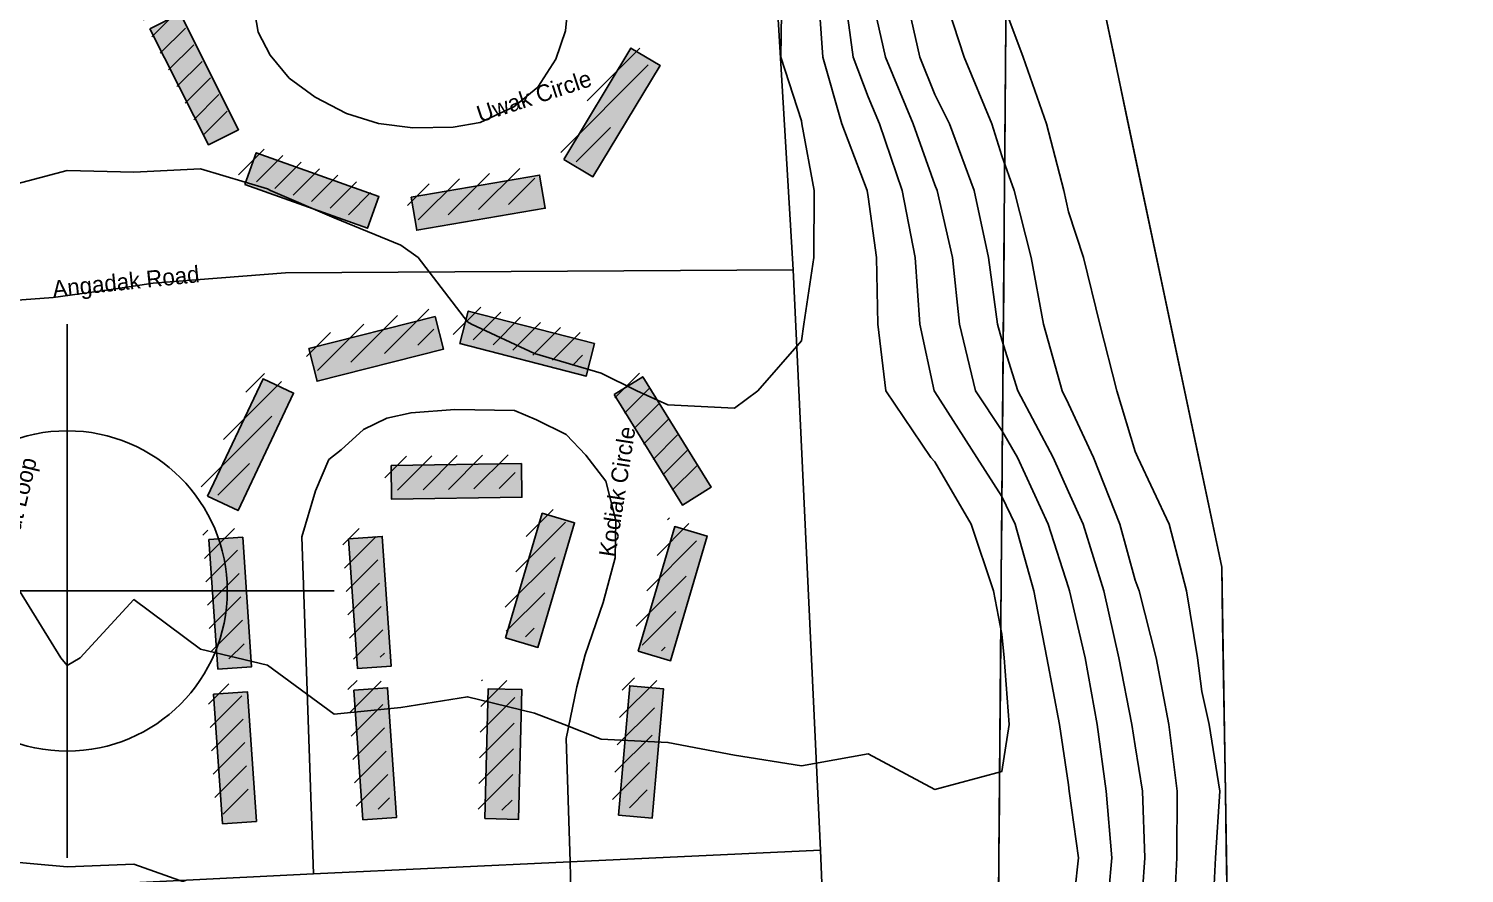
# Model space of a CAD drawing. Extents: x -12748497 to 5449789, y 79630 to 14464147.
# Drawn here: x 3137834 to 3139124, y 319705 to 320464 of the extents above; entities that cross this region are included whole.
import ezdxf

# ---------------------------------------------------------------- set-up
doc = ezdxf.new("R2010")
doc.units = 21
for name, color, linetype in [('BUILDINGS', 9, 'Continuous'), ('CL_LOCAL', 4, 'Continuous'), ('CL_MAJOR', 2, 'Continuous'), ('CONTOUR_INDEX', 150, 'Continuous'), ('CONTOUR_MAJOR', 92, 'Continuous'), ('PLSS_QQ', 8, 'Continuous'), ('PLSS_QQ_3D', 7, 'Continuous'), ('PLSS_SECTION', 7, 'Continuous'), ('PLSS_SECTION_3D', 7, 'Continuous'), ('PLSS_TWP', 7, 'Continuous'), ('PLSS_TWP_3D', 7, 'Continuous'), ('ROAD_LABELS', 3, 'Continuous')]:
    doc.layers.add(name, color=color, linetype=linetype)

msp = doc.modelspace()

# ---------------------------------------------------------------- hatches: boundary and pattern name
at = {"layer": 'BUILDINGS_HATCH'}
for points in [[(3137943, 320464), (3137995.6, 320359.6), (3138022.7, 320373.2), (3137970.2, 320477.6)], [(3138315.2, 320346.4), (3138341.2, 320330.8), (3138401.5, 320431), (3138375.4, 320446.6)], [(3138028.4, 320323.9), (3138138.7, 320284.6), (3138148.9, 320313.1), (3138038.6, 320352.5)], [(3138177.8, 320312.6), (3138182.9, 320282.7), (3138298.3, 320302.5), (3138293.2, 320332.4)], [(3138085.9, 320176.3), (3138093.3, 320146.9), (3138206.8, 320175.7), (3138199.4, 320205.1)], [(3138221.6, 320180.8), (3138335, 320151.5), (3138342.6, 320180.9), (3138229.2, 320210.1)], [(3138360.2, 320135.2), (3138421.6, 320035.6), (3138447.4, 320051.6), (3138386, 320151)], [(3137994.8, 320043.5), (3138022.3, 320030.6), (3138072.2, 320136.3), (3138044.7, 320149.2)], [(3138159.8, 320071.1), (3138160.3, 320040.8), (3138277.4, 320042.6), (3138277, 320072.9)], [(3138262.6, 319916.2), (3138291.7, 319907.6), (3138324.7, 320019.7), (3138295.6, 320028.3)], [(3138381.8, 319904.2), (3138411, 319895.7), (3138444, 320007.8), (3138414.8, 320016.3)], [(3137996.1, 320004.7), (3138004.2, 319888.1), (3138034.4, 319890.2), (3138026.4, 320006.7)], [(3138121.5, 320005.4), (3138129.6, 319888.8), (3138159.9, 319890.9), (3138151.8, 320007.5)], [(3138000.3, 319865.6), (3138008.4, 319749), (3138038.7, 319751.1), (3138030.6, 319867.7)], [(3138126.4, 319869.3), (3138134.5, 319752.7), (3138164.8, 319754.8), (3138156.7, 319871.4)], [(3138244, 319753.7), (3138274.4, 319752.9), (3138277.4, 319869.7), (3138247.1, 319870.5)], [(3138364.3, 319756.7), (3138394.5, 319754.1), (3138404.5, 319870.5), (3138374.3, 319873.1)]]:
    msp.add_hatch(color=251, dxfattribs=at).paths.add_polyline_path(points)
at = {"layer": 'BUILDINGS_SHADOW'}
h = msp.add_hatch(dxfattribs=at)
h.set_pattern_fill('ANSI31', scale=5)
h.paths.add_polyline_path([(3137937.1, 320472.1), (3137989.6, 320367.7), (3138016.8, 320381.2), (3137964.3, 320485.7)])
h = msp.add_hatch(dxfattribs=at)
h.set_pattern_fill('ANSI31', scale=5)
h.paths.add_polyline_path([(3138309.3, 320354.5), (3138335.3, 320338.9), (3138395.5, 320439.1), (3138369.5, 320454.7)])
h = msp.add_hatch(dxfattribs=at)
h.set_pattern_fill('ANSI31', scale=5)
h.paths.add_polyline_path([(3138022.4, 320332), (3138132.7, 320292.7), (3138143, 320321.2), (3138032.7, 320360.5)])
h = msp.add_hatch(dxfattribs=at)
h.set_pattern_fill('ANSI31', scale=5)
h.paths.add_polyline_path([(3138171.8, 320320.6), (3138177, 320290.8), (3138292.4, 320310.6), (3138287.3, 320340.4)])
h = msp.add_hatch(dxfattribs=at)
h.set_pattern_fill('ANSI31', scale=5)
h.paths.add_polyline_path([(3138215.7, 320188.9), (3138329.1, 320159.6), (3138336.7, 320188.9), (3138223.3, 320218.2)])
h = msp.add_hatch(dxfattribs=at)
h.set_pattern_fill('ANSI31', scale=5)
h.paths.add_polyline_path([(3138079.9, 320184.3), (3138087.4, 320155), (3138200.9, 320183.8), (3138193.4, 320213.1)])
h = msp.add_hatch(dxfattribs=at)
h.set_pattern_fill('ANSI31', scale=5)
h.paths.add_polyline_path([(3137988.9, 320051.6), (3138016.3, 320038.7), (3138066.3, 320144.4), (3138038.8, 320157.3)])
h = msp.add_hatch(dxfattribs=at)
h.set_pattern_fill('ANSI31', scale=5)
h.paths.add_polyline_path([(3138354.2, 320143.2), (3138415.7, 320043.7), (3138441.5, 320059.6), (3138380.1, 320159.1)])
h = msp.add_hatch(dxfattribs=at)
h.set_pattern_fill('ANSI31', scale=5)
h.paths.add_polyline_path([(3138153.9, 320079.2), (3138154.4, 320048.9), (3138271.5, 320050.7), (3138271, 320081)])
h = msp.add_hatch(dxfattribs=at)
h.set_pattern_fill('ANSI31', scale=5)
h.paths.add_polyline_path([(3138256.7, 319924.2), (3138285.8, 319915.7), (3138318.8, 320027.8), (3138289.7, 320036.3)])
h = msp.add_hatch(dxfattribs=at)
h.set_pattern_fill('ANSI31', scale=5)
h.paths.add_polyline_path([(3138375.9, 319912.3), (3138405, 319903.8), (3138438.1, 320015.9), (3138408.9, 320024.4)])
h = msp.add_hatch(dxfattribs=at)
h.set_pattern_fill('ANSI31', scale=5)
h.paths.add_polyline_path([(3137990.2, 320012.7), (3137998.3, 319896.2), (3138028.5, 319898.2), (3138020.5, 320014.8)])
h = msp.add_hatch(dxfattribs=at)
h.set_pattern_fill('ANSI31', scale=5)
h.paths.add_polyline_path([(3138115.6, 320013.4), (3138123.7, 319896.9), (3138154, 319899), (3138145.9, 320015.5)])
h = msp.add_hatch(dxfattribs=at)
h.set_pattern_fill('ANSI31', scale=5)
h.paths.add_polyline_path([(3138120.5, 319877.4), (3138128.6, 319760.8), (3138158.9, 319762.9), (3138150.8, 319879.5)])
h = msp.add_hatch(dxfattribs=at)
h.set_pattern_fill('ANSI31', scale=5)
h.paths.add_polyline_path([(3138238.1, 319761.7), (3138268.4, 319760.9), (3138271.5, 319877.7), (3138241.2, 319878.5)])
h = msp.add_hatch(dxfattribs=at)
h.set_pattern_fill('ANSI31', scale=5)
h.paths.add_polyline_path([(3138358.3, 319764.8), (3138388.6, 319762.2), (3138398.6, 319878.6), (3138368.4, 319881.2)])
h = msp.add_hatch(dxfattribs=at)
h.set_pattern_fill('ANSI31', scale=5)
h.paths.add_polyline_path([(3137994.4, 319873.6), (3138002.5, 319757.1), (3138032.8, 319759.2), (3138024.7, 319875.7)])

# ---------------------------------------------------------------- linework, layer by layer
at = {"layer": 'BUILDINGS'}
for points in [[(3137943, 320464), (3137995.6, 320359.6), (3138022.7, 320373.2), (3137970.2, 320477.6), (3137943, 320464)], [(3138315.2, 320346.4), (3138341.2, 320330.8), (3138401.5, 320431), (3138375.4, 320446.6), (3138315.2, 320346.4)], [(3138028.4, 320323.9), (3138138.7, 320284.6), (3138148.9, 320313.1), (3138038.6, 320352.5), (3138028.4, 320323.9)], [(3138177.8, 320312.6), (3138182.9, 320282.7), (3138298.3, 320302.5), (3138293.2, 320332.4), (3138177.8, 320312.6)], [(3138085.9, 320176.3), (3138093.3, 320146.9), (3138206.8, 320175.7), (3138199.4, 320205.1), (3138085.9, 320176.3)], [(3138221.6, 320180.8), (3138335, 320151.5), (3138342.6, 320180.9), (3138229.2, 320210.1), (3138221.6, 320180.8)], [(3138360.2, 320135.2), (3138421.6, 320035.6), (3138447.4, 320051.6), (3138386, 320151), (3138360.2, 320135.2)], [(3137994.8, 320043.5), (3138022.3, 320030.6), (3138072.2, 320136.3), (3138044.7, 320149.2), (3137994.8, 320043.5)], [(3138159.8, 320071.1), (3138160.3, 320040.8), (3138277.4, 320042.6), (3138277, 320072.9), (3138159.8, 320071.1)], [(3138262.6, 319916.2), (3138291.7, 319907.6), (3138324.7, 320019.7), (3138295.6, 320028.3), (3138262.6, 319916.2)], [(3138381.8, 319904.2), (3138411, 319895.7), (3138444, 320007.8), (3138414.8, 320016.3), (3138381.8, 319904.2)], [(3137996.1, 320004.7), (3138004.2, 319888.1), (3138034.4, 319890.2), (3138026.4, 320006.7), (3137996.1, 320004.7)], [(3138121.5, 320005.4), (3138129.6, 319888.8), (3138159.9, 319890.9), (3138151.8, 320007.5), (3138121.5, 320005.4)], [(3138000.3, 319865.6), (3138008.4, 319749), (3138038.7, 319751.1), (3138030.6, 319867.7), (3138000.3, 319865.6)], [(3138126.4, 319869.3), (3138134.5, 319752.7), (3138164.8, 319754.8), (3138156.7, 319871.4), (3138126.4, 319869.3)], [(3138244, 319753.7), (3138274.4, 319752.9), (3138277.4, 319869.7), (3138247.1, 319870.5), (3138244, 319753.7)], [(3138364.3, 319756.7), (3138394.5, 319754.1), (3138404.5, 319870.5), (3138374.3, 319873.1), (3138364.3, 319756.7)]]:
    msp.add_lwpolyline(points, close=True, dxfattribs=at)
at = {"layer": 'CL_LOCAL'}
for points in [[(3138058, 320799), (3138036.2, 320522.8), (3138035.6, 320488.7), (3138040.2, 320460.8), (3138051, 320440.2), (3138068.2, 320419.6), (3138091.7, 320402.5), (3138119.8, 320387.8), (3138148.6, 320378.8), (3138179.2, 320374.9), (3138215.5, 320375.6), (3138239.8, 320379.5), (3138270.2, 320393.6), (3138291.8, 320411.5), (3138307.8, 320436.7), (3138316.5, 320462.2), (3138319.3, 320489.6), (3138313.6, 320519), (3138288, 320615.6), (3138280.7, 320649.5), (3138281.4, 320689.8), (3138289.2, 320776.8)], [(3138521.2, 320247.3), (3138064.8, 320244.4), (3137946, 320235.3), (3137906.2, 320229.1), (3137856.2, 320222.3), (3137803.2, 320218.3), (3137678.1, 320215.4), (3137530.5, 320209.8), (3137448.8, 320200.9)], [(3138090, 319704.1), (3138079.7, 320007.1), (3138091.9, 320048.4), (3138103.9, 320076.5), (3138115, 320085.2), (3138135, 320103.7), (3138156, 320113.8), (3138177.7, 320118.6), (3138217.1, 320121.7), (3138270.6, 320120.6), (3138290.4, 320112.4), (3138317.1, 320099.1), (3138334.9, 320080.6), (3138352.7, 320057), (3138361.8, 320021.7), (3138361.3, 319988.2), (3138350.3, 319948.1), (3138334.3, 319901.1), (3138326.7, 319872.2), (3138317.3, 319825.8), (3138320.8, 319714.9), (3138331.1, 319253.3)]]:
    msp.add_lwpolyline(points, dxfattribs=at)
at = {"layer": 'CL_MAJOR'}
for points in [[(3138798.9, 322844.7), (3138826.9, 322267.6), (3138857, 321749), (3138857.1, 321667.2), (3138845.1, 321586.4), (3138822.1, 321527.1), (3138790.8, 321457.3), (3138752.7, 321395.3), (3138621.7, 321234), (3138571.5, 321161.5), (3138535.1, 321094.4), (3138510, 321030), (3138497.9, 320973), (3138491, 320913.9), (3138487.7, 320848.5), (3138489.8, 320773.5), (3138521.2, 320247.3), (3138545.9, 319725.2), (3138560.7, 319356.6)], [(3136445.3, 319650.8), (3136492.5, 319640.1), (3136548.8, 319632.3), (3136617.8, 319628.7), (3136799.8, 319641), (3136966.2, 319645.5), (3137085.9, 319651.1), (3137397, 319665.3), (3137597.2, 319679.3), (3138090, 319704.1), (3138320.8, 319714.9), (3138545.9, 319725.2)]]:
    msp.add_lwpolyline(points, dxfattribs=at)
at = {"layer": 'CONTOUR_INDEX'}
for points, elevation in [([(3138543.8, 320498.4), (3138547.8, 320438.4), (3138565, 320378.4), (3138587.6, 320318.4), (3138588.6, 320312.7), (3138596, 320258.4), (3138597.4, 320198.4), (3138604.5, 320138.4), (3138645, 320078.4), (3138648.6, 320074.6), (3138681.2, 320018.4), (3138701.3, 319958.4), (3138708.6, 319919.6), (3138710.9, 319898.4), (3138715.3, 319838.4), (3138708.6, 319795.9), (3138648.6, 319780), (3138588.6, 319812), (3138528.6, 319801.1), (3138468.6, 319810.7), (3138408.6, 319822.2), (3138348.6, 319825.2), (3138315.4, 319838.4), (3138288.6, 319848.4), (3138228.6, 319863.2), (3138168.6, 319853.6), (3138108.6, 319847.5), (3138048.6, 319891.8), (3138021.1, 319898.4), (3137988.6, 319906.1), (3137928.6, 319950.6), (3137880.3, 319898.4), (3137868.6, 319891.4), (3137863.1, 319898.4), (3137825.9, 319958.4)], 30), ([(3138590.8, 320498.4), (3138604.1, 320438.4), (3138629, 320378.4), (3138648.6, 320323.6), (3138650.7, 320318.4), (3138664.5, 320258.4), (3138670.6, 320198.4), (3138685, 320138.4), (3138708.6, 320102.7), (3138722.7, 320078.4), (3138750.5, 320018.4), (3138768.6, 319961.4), (3138769.6, 319958.4), (3138783.5, 319898.4), (3138794.4, 319838.4), (3138802.4, 319778.4), (3138807.6, 319718.4), (3138802.1, 319658.4)], 20), ([(3138655.3, 320498.4), (3138675, 320438.4), (3138699.9, 320378.4), (3138708.6, 320349.8), (3138719.9, 320318.4), (3138735.1, 320258.4), (3138746.1, 320198.4), (3138763, 320138.4), (3138768.6, 320126.7), (3138791.1, 320078.4), (3138814.7, 320018.4), (3138828.6, 319968.1), (3138832.1, 319958.4), (3138847.6, 319898.4), (3138858.7, 319838.4), (3138866.4, 319778.4), (3138865.9, 319718.4), (3138863, 319658.4)], 10)]:
    msp.add_lwpolyline(points, dxfattribs=dict(at, elevation=elevation))
at = {"layer": 'CONTOUR_MAJOR'}
for points, elevation in [([(3138510.9, 320498.4), (3138510.1, 320438.4), (3138528.6, 320381.1), (3138529.1, 320378.4), (3138540.2, 320318.4), (3138539.7, 320258.4), (3138530.9, 320198.4), (3138528.6, 320183.4), (3138489.5, 320138.4), (3138468.6, 320122.7), (3138408.6, 320125.7), (3138380.6, 320138.4), (3138348.6, 320154.2), (3138288.6, 320171.9), (3138232, 320198.4), (3138228.6, 320200.4), (3138184, 320258.4), (3138168.6, 320269.3), (3138108.6, 320293.8), (3138051.3, 320318.4), (3138048.6, 320320.1), (3137988.6, 320338), (3137928.6, 320334.9), (3137868.6, 320336.6), (3137808.6, 320320.7)], 35), ([(3138567, 320498.4), (3138575, 320438.4), (3138588.6, 320402.8), (3138598.9, 320378.4), (3138619.3, 320318.4), (3138630.9, 320258.4), (3138635.1, 320198.4), (3138648, 320138.4), (3138648.6, 320137.4), (3138686.3, 320078.4), (3138708.6, 320043.4), (3138720.7, 320018.4), (3138737.5, 319958.4), (3138749.1, 319898.4), (3138760.7, 319838.4), (3138768.6, 319784), (3138769.2, 319778.4), (3138777.5, 319718.4), (3138771.1, 319658.4)], 25), ([(3138621.7, 320498.4), (3138634.9, 320438.4), (3138648.6, 320404.7), (3138661.8, 320378.4), (3138683.9, 320318.4), (3138696.8, 320258.4), (3138704.8, 320198.4), (3138708.6, 320184.1), (3138723, 320138.4), (3138755, 320078.4), (3138768.6, 320047.4), (3138781.7, 320018.4), (3138800.4, 319958.4), (3138813.8, 319898.4), (3138825.6, 319838.4), (3138828.6, 319819), (3138835.1, 319778.4), (3138837.3, 319718.4), (3138833, 319658.4)], 15), ([(3138708.6, 320490.1), (3138728, 320438.4), (3138748.9, 320378.4), (3138764.5, 320318.4), (3138768.6, 320299.2), (3138782.1, 320258.4), (3138796.7, 320198.4), (3138812.2, 320138.4), (3138828.6, 320083.8), (3138831, 320078.4), (3138859, 320018.4), (3138874.8, 319958.4), (3138884.7, 319898.4), (3138888.6, 319868.1), (3138895.2, 319838.4), (3138904.8, 319778.4), (3138900.9, 319718.4), (3138897.7, 319658.4)], 5), ([(3137988.6, 319691.4), (3137928.6, 319712.8), (3137868.6, 319710.3), (3137808.6, 319715.8), (3137804.2, 319718.4), (3137748.6, 319748.7), (3137688.6, 319776.6), (3137628.6, 319771.6), (3137568.6, 319761.4), (3137508.6, 319741.2), (3137481.2, 319718.4), (3137460.1, 319658.4)], 25)]:
    msp.add_lwpolyline(points, dxfattribs=dict(at, elevation=elevation))
at = {"layer": 'IMG_ALIGN_NEAR'}
for p, q in [((3137868.6, 319718.4), (3137868.6, 320198.4)), ((3137628.6, 319958.4), (3138108.6, 319958.4))]:
    msp.add_line(p, q, dxfattribs=at)
msp.add_circle((3137868.6, 319958.4), 144, dxfattribs=at)
at = {"layer": 'PLSS_QQ'}
msp.add_lwpolyline([(3138728.6, 322416.6), (3133448.7, 322463.2), (3133404.6, 317183.6), (3138499.8, 317138.6), (3138583.5, 317259.4), (3138688.7, 317625.4), (3138695.3, 318424.9), (3138590.4, 318489.2), (3138255, 318508), (3138699.3, 318899.3), (3138715.9, 320895.5), (3138676.3, 321090), (3138718.1, 321156.3), (3138728.6, 322416.6)], dxfattribs=at)
at = {"layer": 'PLSS_QQ_3D'}
for p, q in [((3138712.1, 320434.9, 6.3), (3138712.5, 320486, 4.9)), ((3138711.7, 320383.7, 8.4), (3138712.1, 320434.9, 6.3)), ((3138711.2, 320332.5, 10.4), (3138711.7, 320383.7, 8.4)), ((3138710.8, 320281.3, 12.2), (3138711.2, 320332.5, 10.4)), ((3138710.4, 320230.1, 13.6), (3138710.8, 320281.3, 12.2)), ((3138710, 320178.9, 15), (3138710.4, 320230.1, 13.6)), ((3138709.5, 320127.8, 17.6), (3138710, 320178.9, 15)), ((3138709.1, 320076.6, 22.3), (3138709.5, 320127.8, 17.6)), ((3138708.7, 320025.4, 26.4), (3138709.1, 320076.6, 22.3)), ((3138708.2, 319974.2, 28.9), (3138708.7, 320025.4, 26.4)), ((3138707.8, 319923, 30), (3138708.2, 319974.2, 28.9)), ((3138707.4, 319871.8, 30.5), (3138707.8, 319923, 30)), ((3138707, 319820.7, 30.5), (3138707.4, 319871.8, 30.5)), ((3138706.5, 319769.5, 29.7), (3138707, 319820.7, 30.5)), ((3138706.1, 319718.3, 29.3), (3138706.5, 319769.5, 29.7)), ((3138705.7, 319667.1, 28.2), (3138706.1, 319718.3, 29.3))]:
    msp.add_line(p, q, dxfattribs=at)
at = {"layer": 'PLSS_SECTION'}
msp.add_lwpolyline([(3138728.6, 322416.6), (3133448.7, 322463.2), (3133404.6, 317183.6), (3138499.8, 317138.6), (3138583.5, 317259.4), (3138688.7, 317625.4), (3138695.3, 318424.9), (3138590.4, 318489.2), (3138255, 318508), (3138699.3, 318899.3), (3138715.9, 320895.5), (3138676.3, 321090), (3138718.1, 321156.3), (3138728.6, 322416.6)], dxfattribs=at)
msp.add_lwpolyline([(3138728.6, 322416.6), (3133448.7, 322463.2), (3133404.6, 317183.6), (3138499.8, 317138.6), (3138583.5, 317259.4), (3138688.7, 317625.4), (3138695.3, 318424.9), (3138590.4, 318489.2), (3138255, 318508), (3138699.3, 318899.3), (3138715.9, 320895.5), (3138676.3, 321090), (3138718.1, 321156.3), (3138728.6, 322416.6)], dxfattribs=at)
at = {"layer": 'PLSS_SECTION_3D'}
for p, q in [((3138712.1, 320434.9, 6.3), (3138712.5, 320486, 4.9)), ((3138711.7, 320383.7, 8.4), (3138712.1, 320434.9, 6.3)), ((3138711.2, 320332.5, 10.4), (3138711.7, 320383.7, 8.4)), ((3138710.8, 320281.3, 12.2), (3138711.2, 320332.5, 10.4)), ((3138710.4, 320230.1, 13.6), (3138710.8, 320281.3, 12.2)), ((3138710, 320178.9, 15), (3138710.4, 320230.1, 13.6)), ((3138709.5, 320127.8, 17.6), (3138710, 320178.9, 15)), ((3138709.1, 320076.6, 22.3), (3138709.5, 320127.8, 17.6)), ((3138708.7, 320025.4, 26.4), (3138709.1, 320076.6, 22.3)), ((3138708.2, 319974.2, 28.9), (3138708.7, 320025.4, 26.4)), ((3138707.8, 319923, 30), (3138708.2, 319974.2, 28.9)), ((3138707.4, 319871.8, 30.5), (3138707.8, 319923, 30)), ((3138707, 319820.7, 30.5), (3138707.4, 319871.8, 30.5)), ((3138706.5, 319769.5, 29.7), (3138707, 319820.7, 30.5)), ((3138706.1, 319718.3, 29.3), (3138706.5, 319769.5, 29.7)), ((3138705.7, 319667.1, 28.2), (3138706.1, 319718.3, 29.3))]:
    msp.add_line(p, q, dxfattribs=at)
at = {"layer": 'PLSS_TWP'}
msp.add_lwpolyline([(3138676.5, 316163), (3138870.9, 316456.3), (3138930.5, 316615.1), (3139061.1, 317101.5), (3139090.7, 317133.5), (3139285.5, 317344.3), (3139384.8, 317545.6), (3139449.9, 317777.5), (3139465.7, 318037.1), (3139380.3, 318256.7), (3139293.3, 318483.4), (3138964.5, 318754.9), (3138931.8, 318926), (3138915.4, 319425.4), (3138906.4, 319979.7), (3138788.1, 320541.6), (3138715.9, 320895.5), (3138676.3, 321090), (3138718.1, 321156.3), (3138946.6, 321518.7)], dxfattribs=at)
msp.add_lwpolyline([(3138676.5, 316163), (3138870.9, 316456.3), (3138930.5, 316615.1), (3139061.1, 317101.5), (3139090.7, 317133.5), (3139285.5, 317344.3), (3139384.8, 317545.6), (3139449.9, 317777.5), (3139465.7, 318037.1), (3139380.3, 318256.7), (3139293.3, 318483.4), (3138964.5, 318754.9), (3138931.8, 318926), (3138915.4, 319425.4), (3138906.4, 319979.7), (3138788.1, 320541.6), (3138715.9, 320895.5), (3138676.3, 321090), (3138718.1, 321156.3), (3138946.6, 321518.7)], dxfattribs=at)
at = {"layer": 'PLSS_TWP_3D'}
for p, q in [((3138809.6, 320439.4, 0.7), (3138798.8, 320490.5, 0.7)), ((3138820.3, 320388.3, 0.7), (3138809.6, 320439.4, 0.7)), ((3138831.1, 320337.2, 0.8), (3138820.3, 320388.3, 0.7)), ((3138841.8, 320286.2, 1), (3138831.1, 320337.2, 0.8)), ((3138852.6, 320235.1, 1.2), (3138841.8, 320286.2, 1)), ((3138863.4, 320184, 1.3), (3138852.6, 320235.1, 1.2)), ((3138874.1, 320132.9, 1.3), (3138863.4, 320184, 1.3)), ((3138884.9, 320081.8, 1.3), (3138874.1, 320132.9, 1.3)), ((3138895.6, 320030.8, 1.7), (3138884.9, 320081.8, 1.3)), ((3138906.4, 319979.7, 2.1), (3138895.6, 320030.8, 1.7)), ((3138907.2, 319929.3, 2.8), (3138906.4, 319979.7, 2.1)), ((3138906.4, 319979.7, 2.1), (3138906.4, 319979.7, 2.1)), ((3138908, 319878.9, 3.5), (3138907.2, 319929.3, 2.8)), ((3138908.8, 319828.5, 4), (3138908, 319878.9, 3.5)), ((3138909.7, 319778.1, 4.6), (3138908.8, 319828.5, 4)), ((3138910.5, 319727.7, 4.2), (3138909.7, 319778.1, 4.6)), ((3138911.3, 319677.4, 4), (3138910.5, 319727.7, 4.2))]:
    msp.add_line(p, q, dxfattribs=at)

# ---------------------------------------------------------------- texts
at = {"layer": 'ROAD_LABELS'}
for s, rotation, p in [('Uwak Circle', 18.1931, (3138239.8, 320379.5)), ('Angadak Road', 5.9926, (3137856.2, 320222.3)), ('Kodiak Circle', 81.1262, (3138361.3, 319988.2)), ('Halibut Loop', 76.7059, (3137815.7, 319966.7))]:
    msp.add_text(s, height=15, rotation=rotation, dxfattribs=at).set_placement(p)

doc.saveas('drawing.dxf')
